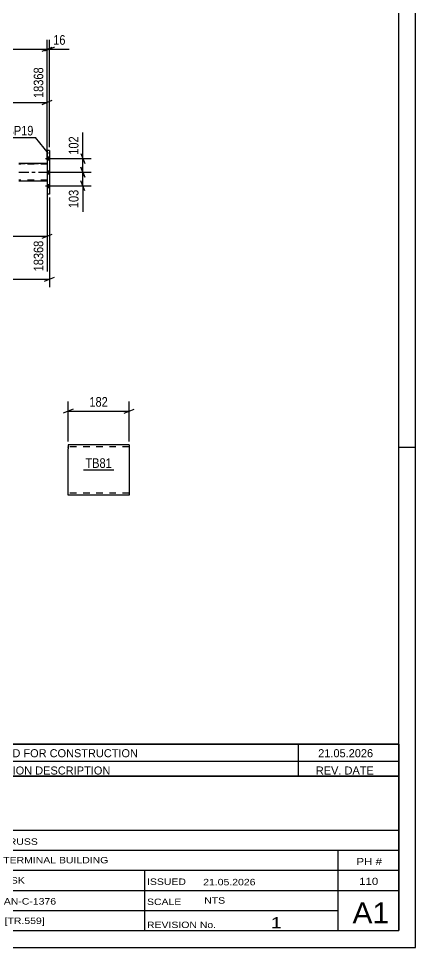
# Model space of a CAD drawing. Header units: millimetres. Extents: x 0 to 841, y 0 to 594.
# Drawn here: x 722.6 to 841, y 0 to 276.9 of the extents above; entities that cross this region are included whole.
import ezdxf

# ---------------------------------------------------------------- set-up
doc = ezdxf.new("R2010")
doc.units = ezdxf.units.MM
doc.linetypes.add('DXK_LINE_DOT2', pattern=[3.9198, 1.9599, -1.9599])
doc.linetypes.add('DXK_LINE_DOT3', pattern=[5.9187, 2.979, -0.9799, 0.9799, -0.9799])
doc.styles.add('Arial Narrow', font='ARIALN.TTF', dxfattribs={"height": 0.2})

# ---------------------------------------------------------------- blocks, each defined once
blk = doc.blocks.new('Unknown-122573578-1135 - 10973')
at = {"color": 5, "linetype": 'Continuous'}
for p, q in [((841, 0), (841, 594)), ((836, 5), (836, 589)), ((841, 149), (836, 149)), ((5, 5), (836, 5)), ((0, 0), (841, 0))]:
    blk.add_line(p, q, dxfattribs=at)
blk = doc.blocks.new('Part-122573578-5062 - 4939')
at = {"color": 2, "linetype": 'Continuous'}
for p, q in [((731.83, 237.6), (731.19, 237.6)), ((731.19, 237.6), (731.19, 224.6)), ((731.83, 237.6), (731.83, 224.6)), ((731.83, 224.6), (731.19, 224.6))]:
    blk.add_line(p, q, dxfattribs=at)
blk = doc.blocks.new('Part-122573578-5116 - 4939')
at = {"color": 2, "linetype": 'Continuous'}
for p, q in [((731.19, 233.74), (722.67, 233.74)), ((731.19, 228.46), (722.67, 228.46))]:
    blk.add_line(p, q, dxfattribs=at)
at = {"color": 7, "linetype": 'DXK_LINE_DOT2'}
for p, q in [((722.67, 233.74), (731.19, 233.74)), ((731.19, 233.5), (722.67, 233.5)), ((731.19, 233.74), (731.19, 228.46)), ((731.19, 228.7), (722.67, 228.7))]:
    blk.add_line(p, q, dxfattribs=at)
at = {"color": 7, "linetype": 'DXK_LINE_DOT3'}
blk.add_line((722.67, 231.1), (731.19, 231.1), dxfattribs=at)
blk = doc.blocks.new('Bolt-122573578-5164 - 4939')
at = {"linetype": 'Continuous'}
for points in [[(731.83, 234.76), (731.83, 235.64), (731.19, 235.64), (731.19, 234.76)], [(731.83, 234.76), (731.83, 235.64), (731.19, 235.64), (731.19, 234.76)], [(731.83, 234.76), (731.83, 235.64), (731.19, 235.64), (731.19, 234.76)], [(731.83, 230.66), (731.83, 231.54), (731.19, 231.54), (731.19, 230.66)], [(731.83, 230.66), (731.83, 231.54), (731.19, 231.54), (731.19, 230.66)], [(731.83, 226.56), (731.83, 227.44), (731.19, 227.44), (731.19, 226.56)], [(731.83, 226.56), (731.83, 227.44), (731.19, 227.44), (731.19, 226.56)], [(731.83, 226.56), (731.83, 227.44), (731.19, 227.44), (731.19, 226.56)]]:
    blk.add_hatch(color=1, dxfattribs=at).paths.add_polyline_path(points)
at = {"color": 1, "linetype": 'Continuous'}
for p, q in [((731.19, 235.64), (731.83, 235.64)), ((731.19, 235.64), (731.83, 235.64)), ((731.19, 235.64), (731.83, 235.64)), ((730.67, 235.2), (733.99, 235.2)), ((730.67, 235.2), (733.99, 235.2)), ((730.67, 235.2), (733.99, 235.2)), ((731.19, 234.76), (731.83, 234.76)), ((731.19, 234.76), (731.83, 234.76)), ((731.19, 234.76), (731.83, 234.76)), ((730.67, 231.1), (733.99, 231.1)), ((730.67, 231.1), (733.99, 231.1)), ((731.19, 231.54), (731.83, 231.54)), ((731.19, 231.54), (731.83, 231.54)), ((731.19, 230.66), (731.83, 230.66)), ((731.19, 230.66), (731.83, 230.66)), ((731.19, 227.44), (731.83, 227.44)), ((731.19, 227.44), (731.83, 227.44)), ((731.19, 227.44), (731.83, 227.44)), ((730.67, 227), (733.99, 227)), ((730.67, 227), (733.99, 227)), ((730.67, 227), (733.99, 227)), ((731.19, 226.56), (731.83, 226.56)), ((731.19, 226.56), (731.83, 226.56)), ((731.19, 226.56), (731.83, 226.56))]:
    blk.add_line(p, q, dxfattribs=at)
blk = doc.blocks.new('Part-122573578-11011 - 11010')
at = {"color": 2, "linetype": 'Continuous'}
for p, q in [((737.4, 149.85), (737.4, 149.85)), ((737.4, 149.85), (737.4, 148.65)), ((755.6, 149.85), (737.4, 149.85)), ((755.6, 149.85), (755.6, 134.85)), ((737.4, 136.05), (737.4, 148.65)), ((737.4, 135.2), (737.4, 136.05)), ((737.4, 134.94), (737.4, 135.2)), ((737.4, 134.85), (737.4, 134.94)), ((737.4, 134.85), (737.4, 134.85)), ((755.6, 134.85), (737.4, 134.85))]:
    blk.add_line(p, q, dxfattribs=at)
at = {"color": 7, "linetype": 'DXK_LINE_DOT2'}
for p, q in [((737.4, 149.85), (737.4, 149.85)), ((737.4, 149.85), (737.4, 149.76)), ((737.4, 149.76), (737.4, 149.25)), ((737.4, 134.85), (737.4, 149.25)), ((737.4, 149.25), (737.4, 149.25)), ((755.6, 149.25), (737.4, 149.25)), ((737.4, 149.2), (737.4, 149.25)), ((737.4, 149.11), (737.4, 149.2)), ((737.4, 149.07), (737.4, 149.11)), ((737.4, 135.59), (737.4, 136.05)), ((737.4, 135.45), (737.4, 135.45)), ((755.6, 135.45), (737.4, 135.45)), ((737.4, 134.85), (737.4, 134.85)), ((755.6, 135.45), (755.6, 135.49))]:
    blk.add_line(p, q, dxfattribs=at)
blk = doc.blocks.new('StraightDimension-122573578-10835 - 4939')
at = {"color": 7, "linetype": 'Continuous'}
for p, q in [((741.23, 232.6), (742.43, 229.6)), ((732.83, 231.1), (744.23, 231.1)), ((741.83, 227), (741.83, 231.1)), ((742.43, 225.5), (741.23, 228.5)), ((732.83, 227), (744.23, 227))]:
    blk.add_line(p, q, dxfattribs=at)
at = {"color": 0}
blk.add_wipeout([(741.08, 226.47), (736.88, 226.47), (736.88, 219.79), (741.08, 219.79)], dxfattribs=at)
at = {"color": 7, "linetype": 'Continuous'}
blk.add_line((741.83, 227), (741.83, 219.26), dxfattribs=at)
blk.add_line((741.83, 227), (741.83, 219.26), dxfattribs=at)
at = {"color": 3, "style": 'Arial Narrow'}
blk.add_text('103', height=2.863, rotation=90.0002, dxfattribs=at).set_placement((740.48, 220.39))
blk = doc.blocks.new('StraightDimension-122573578-5273 - 4939')
at = {"color": 7, "linetype": 'Continuous'}
for p, q in [((731.19, 227.46), (731.19, 201.55)), ((584.06, 219.06), (584.06, 201.55)), ((585.56, 212.59), (582.56, 211.39)), ((584.06, 211.99), (731.19, 211.99)), ((729.69, 211.39), (732.69, 212.59))]:
    blk.add_line(p, q, dxfattribs=at)
at = {"color": 0}
blk.add_wipeout([(661.88, 212.74), (661.88, 216.94), (653.37, 216.94), (653.37, 212.74)], dxfattribs=at)
at = {"color": 0, "linetype": 'Continuous'}
blk.add_wipeout([(730.59, 211.29), (726.39, 211.29), (726.39, 200.95), (730.59, 200.95)], dxfattribs=at)
at = {"color": 3, "style": 'Arial Narrow'}
blk.add_text('3714', height=2.863, dxfattribs=at).set_placement((653.97, 213.34))
at = {"color": 3, "linetype": 'Continuous', "style": 'Arial Narrow'}
blk.add_text('18368', height=2.863, rotation=90.0002, dxfattribs=at).set_placement((729.99, 201.55))
blk = doc.blocks.new('StraightDimension-122573578-5286 - 4939')
at = {"color": 7, "linetype": 'Continuous'}
for p, q in [((731.83, 223.6), (731.83, 196.82)), ((730.33, 198.62), (733.33, 199.82)), ((60.25, 199.22), (731.83, 199.22))]:
    blk.add_line(p, q, dxfattribs=at)
blk = doc.blocks.new('StraightDimension-122573578-5301 - 4939')
at = {"color": 7, "linetype": 'Continuous'}
for p, q in [((584.06, 242.42), (584.06, 262.37)), ((731.19, 234.74), (731.19, 262.37)), ((585.56, 252.53), (582.56, 251.33)), ((729.69, 251.33), (732.69, 252.53)), ((584.06, 251.93), (731.19, 251.93))]:
    blk.add_line(p, q, dxfattribs=at)
at = {"color": 0, "linetype": 'Continuous'}
blk.add_wipeout([(730.59, 262.97), (726.39, 262.97), (726.39, 252.63), (730.59, 252.63)], dxfattribs=at)
at = {"color": 0}
blk.add_wipeout([(661.88, 252.68), (661.88, 256.88), (653.37, 256.88), (653.37, 252.68)], dxfattribs=at)
at = {"color": 3, "linetype": 'Continuous', "style": 'Arial Narrow'}
blk.add_text('18368', height=2.863, rotation=90.0002, dxfattribs=at).set_placement((729.99, 253.23))
at = {"color": 3, "style": 'Arial Narrow'}
blk.add_text('3714', height=2.863, dxfattribs=at).set_placement((653.97, 253.28))
blk = doc.blocks.new('StraightDimension-122573578-9132 - 4939')
at = {"color": 7, "linetype": 'Continuous'}
for p, q in [((731.19, 238.6), (731.19, 270.6)), ((731.83, 238.6), (731.83, 270.6)), ((729.69, 267.15), (732.69, 268.35)), ((733.33, 268.35), (730.33, 267.15)), ((731.19, 267.75), (731.83, 267.75))]:
    blk.add_line(p, q, dxfattribs=at)
at = {"color": 0}
blk.add_wipeout([(737.22, 268.5), (737.22, 272.7), (732.36, 272.7), (732.36, 268.5)], dxfattribs=at)
at = {"color": 7, "linetype": 'Continuous'}
blk.add_line((731.83, 267.75), (737.74, 267.75), dxfattribs=at)
blk.add_line((731.83, 267.75), (737.74, 267.75), dxfattribs=at)
at = {"color": 3, "style": 'Arial Narrow'}
blk.add_text('16', height=2.863, dxfattribs=at).set_placement((732.96, 269.1))
blk = doc.blocks.new('StraightDimension-122573578-9133 - 4939')
at = {"color": 7, "linetype": 'Continuous'}
for p, q in [((731.19, 238.6), (731.19, 270.6)), ((60.89, 267.75), (731.19, 267.75)), ((729.69, 267.15), (732.69, 268.35))]:
    blk.add_line(p, q, dxfattribs=at)
blk = doc.blocks.new('StraightDimension-122573578-10834 - 4939')
at = {"color": 7, "linetype": 'Continuous'}
for p, q in [((741.23, 236.7), (742.43, 233.7)), ((732.83, 235.2), (744.23, 235.2)), ((742.43, 229.6), (741.23, 232.6)), ((741.83, 231.1), (741.83, 235.2)), ((732.83, 231.1), (744.23, 231.1))]:
    blk.add_line(p, q, dxfattribs=at)
at = {"color": 0}
blk.add_wipeout([(741.08, 242.41), (736.88, 242.41), (736.88, 235.72), (741.08, 235.72)], dxfattribs=at)
at = {"color": 7, "linetype": 'Continuous'}
blk.add_line((741.83, 235.2), (741.83, 242.93), dxfattribs=at)
blk.add_line((741.83, 235.2), (741.83, 242.93), dxfattribs=at)
at = {"color": 3, "style": 'Arial Narrow'}
blk.add_text('102', height=2.863, rotation=90.0002, dxfattribs=at).set_placement((740.48, 236.32))
blk = doc.blocks.new('StraightDimension-122573578-11147 - 11010')
at = {"color": 7, "linetype": 'Continuous'}
for p, q in [((737.4, 150.85), (737.4, 162.7)), ((755.6, 150.85), (755.6, 162.7)), ((738.9, 160.45), (735.9, 159.25)), ((737.4, 159.85), (755.6, 159.85)), ((754.1, 159.25), (757.1, 160.45))]:
    blk.add_line(p, q, dxfattribs=at)
at = {"color": 0}
blk.add_wipeout([(749.84, 160.6), (749.84, 164.8), (743.16, 164.8), (743.16, 160.6)], dxfattribs=at)
at = {"color": 3, "style": 'Arial Narrow'}
blk.add_text('182', height=2.863, dxfattribs=at).set_placement((743.76, 161.2))
blk = doc.blocks.new('Unknown-122573578-11407 - 10973')
at = {"color": 7, "linetype": 'Continuous'}
for p, q in [((676, 60.55), (836, 60.55)), ((836, 60.55), (676, 60.55)), ((676, 60.55), (676, 55.55)), ((685, 60.55), (685, 55.55)), ((709, 60.55), (709, 55.55)), ((806, 60.55), (806, 55.55)), ((836, 60.55), (836, 55.55)), ((676, 55.55), (836, 55.55)), ((676, 55.55), (676, 51.05)), ((676, 55.55), (836, 55.55)), ((685, 55.55), (685, 51.05)), ((709, 55.55), (709, 51.05)), ((806, 55.55), (806, 51.05)), ((836, 55.55), (836, 51.05)), ((836, 51.05), (676, 51.05))]:
    blk.add_line(p, q, dxfattribs=at)
at = {"color": 7, "linetype": 'Continuous', "style": 'Arial Narrow'}
for s, height, width, p in [('1', 2.39, 1.196471, (679.16, 56.7)), ('0', 2.39, 1.196471, (694, 56.7)), ('ISSUED FOR CONSTRUCTION', 2.3861, 1.196471, (711, 56.7)), ('21.05.2026', 2.386, 1.196471, (812, 56.7)), ('No', 2.386, 1.2, (677.54, 51.55)), ('REV MARK', 2.386, 1.2, (686, 51.55)), ('REVISION DESCRIPTION', 2.3861, 1.2, (711, 51.55)), ('REV. DATE', 2.386, 1.2, (811.28, 51.55))]:
    blk.add_text(s, height=height, dxfattribs=dict(at, width=width)).set_placement(p)
blk = doc.blocks.new('Unknown-122573578-11404 - 10973')
at = {"color": 7, "linetype": 'Continuous'}
for p, q in [((676, 51.05), (676, 5)), ((676, 51.05), (836, 51.05)), ((836, 51), (836, 5)), ((676, 35), (836, 35)), ((716.14, 35), (716.14, 5)), ((676, 29), (836, 29)), ((818, 5.05), (818, 29.05)), ((676, 23), (836, 23)), ((760.14, 23), (760.14, 5)), ((676, 17), (836, 17)), ((676, 11), (818, 11)), ((676, 5), (836, 5))]:
    blk.add_line(p, q, dxfattribs=at)
at = {"color": 7, "style": 'Arial Narrow'}
for s, height, width, p in [('DRAWING TITLE', 1.9089, 1.425378, (680.88, 30.61)), ('TRUSS', 1.909, 1.425378, (717.81, 30.59)), ('CONTRACT', 1.909, 1.425378, (680.88, 24.71)), ('TERMINAL BUILDING', 1.9089, 1.425378, (718.06, 25.07)), ('MODELLED BY', 1.9089, 1.425378, (680.88, 18.98)), ('GSK', 1.909, 1.425378, (717.88, 19.04)), ('ISSUED', 1.909, 1.425378, (760.94, 18.64)), ('21.05.2026', 1.909, 1.425378, (777.69, 18.52)), ('CONTRACT NO', 1.9089, 1.425378, (680.88, 12.66)), ('AN-C-1376', 1.909, 1.425378, (718.23, 12.78)), ('SCALE', 1.909, 1.425378, (760.94, 12.65)), ('A1', 6.204, 1.25, (822.24, 7.2)), ('DRAWING No', 1.909, 1.425378, (680.56, 7)), ('[TR.559]', 1.909, 1.425378, (718.46, 6.99)), ('1', 3.34, 1.5, (797.91, 5.68)), ('REVISION No.', 1.9089, 1.425378, (760.94, 5.77))]:
    blk.add_text(s, height=height, dxfattribs=dict(at, width=width)).set_placement(p)
at = {"color": 7, "linetype": 'Continuous', "style": 'Arial Narrow'}
for s, height, width, p in [('PH #', 2.1, 1.42538, (823.4, 24.55)), ('110', 2.1, 1.42538, (824.19, 18.65)), ('NTS', 1.909, 1.425378, (778, 13.05))]:
    blk.add_text(s, height=height, dxfattribs=dict(at, width=width)).set_placement(p)
blk = doc.blocks.new('Mark-122573578-5058 - 4939')
at = {"color": 0}
blk.add_wipeout([(727.07, 242.06), (727.07, 245.06), (719.03, 245.06), (719.03, 242.06)], dxfattribs=at)
blk.add_wipeout([(727.07, 242.06), (727.07, 245.06), (719.03, 245.06), (719.03, 242.06)], dxfattribs=at)
at = {"color": 30, "linetype": 'Continuous'}
for p in [(718.43, 241.46), (731.6, 236.63)]:
    blk.add_line(p, (727.67, 241.46), dxfattribs=at)
at = {"color": 3, "style": 'Arial Narrow'}
blk.add_text('SP19', height=2.863, dxfattribs=at).set_placement((719.03, 242.06))
blk = doc.blocks.new('Mark-122573578-11156 - 11010')
at = {"color": 0}
blk.add_wipeout([(750.43, 142.95), (750.43, 145.95), (742.57, 145.95), (742.57, 142.95)], dxfattribs=at)
blk.add_wipeout([(750.43, 142.95), (750.43, 145.95), (742.57, 145.95), (742.57, 142.95)], dxfattribs=at)
at = {"color": 30, "linetype": 'Continuous'}
blk.add_line((741.97, 142.35), (751.03, 142.35), dxfattribs=at)
at = {"color": 3, "style": 'Arial Narrow'}
blk.add_text('TB81', height=2.863, dxfattribs=at).set_placement((742.57, 142.95))

msp = doc.modelspace()

# ---------------------------------------------------------------- block references
for name in ['Unknown-122573578-1135 - 10973', 'Bolt-122573578-5164 - 4939', 'Part-122573578-5062 - 4939', 'Part-122573578-5116 - 4939', 'Part-122573578-11011 - 11010', 'Unknown-122573578-11407 - 10973', 'Unknown-122573578-11404 - 10973']:
    msp.add_blockref(name, (0, 0))

# ---------------------------------------------------------------- next in the draw order: block references
for name in ['StraightDimension-122573578-5301 - 4939', 'StraightDimension-122573578-10835 - 4939', 'StraightDimension-122573578-11147 - 11010', 'Mark-122573578-11156 - 11010']:
    msp.add_blockref(name, (0, 0))

# ---------------------------------------------------------------- next in the draw order: block references
for name in ['StraightDimension-122573578-9132 - 4939', 'StraightDimension-122573578-5273 - 4939']:
    msp.add_blockref(name, (0, 0))

# ---------------------------------------------------------------- next in the draw order: block references
for name in ['StraightDimension-122573578-9133 - 4939', 'StraightDimension-122573578-5286 - 4939']:
    msp.add_blockref(name, (0, 0))

# ---------------------------------------------------------------- next in the draw order: block references
msp.add_blockref('StraightDimension-122573578-10834 - 4939', (0, 0))

# ---------------------------------------------------------------- next in the draw order: block references
msp.add_blockref('Mark-122573578-5058 - 4939', (0, 0))

doc.saveas('drawing.dxf')
